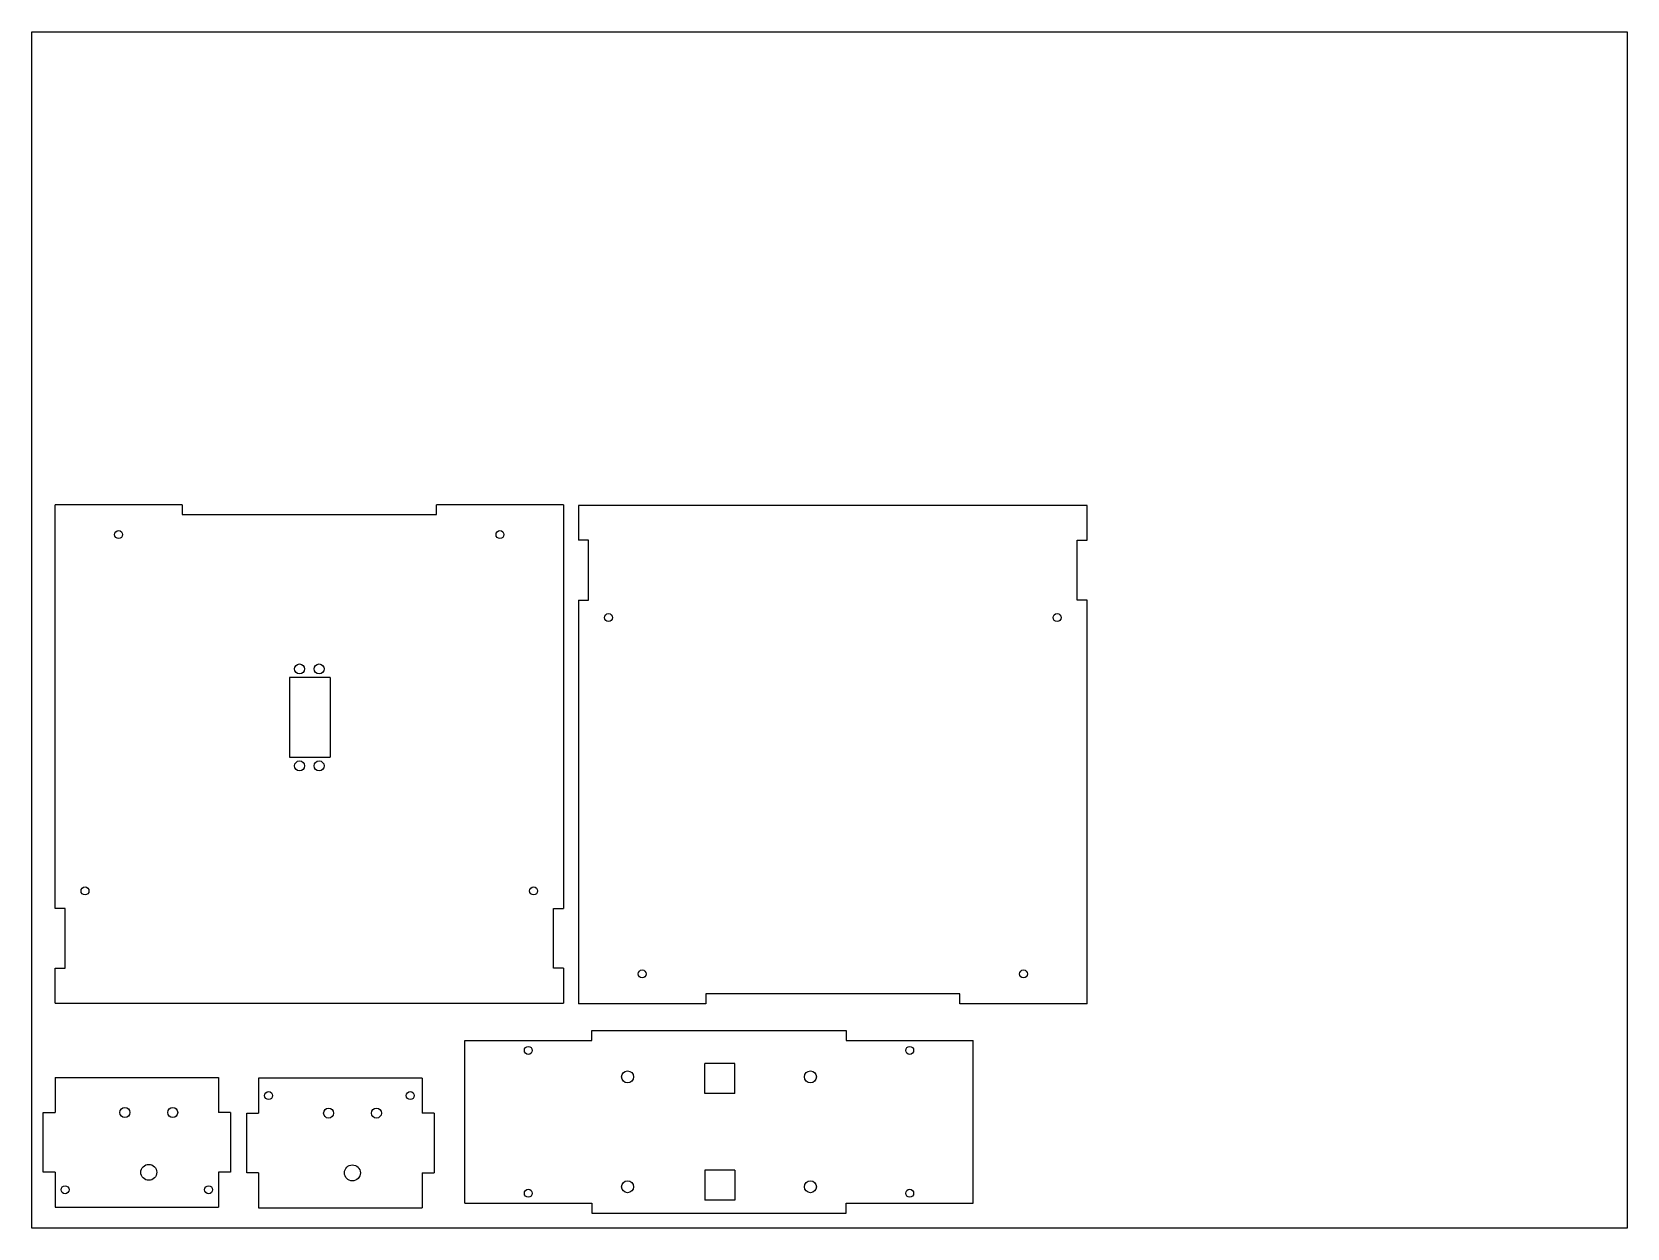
# Model space of a CAD drawing. Header units: millimetres. Extents: x 68 to 868, y 105 to 705.
import ezdxf

# ---------------------------------------------------------------- set-up
doc = ezdxf.new("R2010")
doc.units = ezdxf.units.MM

msp = doc.modelspace()

# ---------------------------------------------------------------- linework, layer by layer
at = {"color": 7, "linetype": 'Continuous', "lineweight": 25}
for p, q in [((79.86, 264.89), (79.86, 467.39)), ((143.61, 467.39), (79.86, 467.39)), ((143.61, 467.39), (143.61, 462.39)), ((271.11, 462.39), (271.11, 467.39)), ((334.86, 467.39), (271.11, 467.39)), ((334.86, 467.39), (334.86, 264.89)), ((342.4, 467.02), (342.4, 449.52)), ((597.4, 467.02), (342.4, 467.02)), ((597.4, 449.52), (597.4, 467.02)), ((143.61, 462.39), (271.11, 462.39)), ((347.4, 449.52), (342.4, 449.52)), ((347.4, 419.52), (347.4, 449.52)), ((592.4, 449.52), (597.4, 449.52)), ((592.4, 419.52), (592.4, 449.52)), ((342.4, 419.52), (342.4, 217.02)), ((342.4, 419.52), (347.4, 419.52)), ((597.4, 419.52), (592.4, 419.52)), ((597.4, 217.02), (597.4, 419.52)), ((217.86, 380.69), (197.36, 380.69)), ((197.36, 380.69), (197.36, 340.69)), ((217.86, 380.69), (217.86, 340.69)), ((197.36, 340.69), (217.86, 340.69)), ((84.86, 264.89), (79.86, 264.89)), ((84.86, 234.89), (84.86, 264.89)), ((329.86, 264.89), (334.86, 264.89)), ((329.86, 234.89), (329.86, 264.89)), ((79.86, 217.39), (79.86, 234.89)), ((79.86, 234.89), (84.86, 234.89)), ((334.86, 234.89), (329.86, 234.89)), ((334.86, 234.89), (334.86, 217.39)), ((79.86, 217.39), (334.86, 217.39)), ((406.15, 217.02), (342.4, 217.02)), ((533.65, 222.02), (406.15, 222.02)), ((406.15, 222.02), (406.15, 217.02)), ((533.65, 217.02), (533.65, 222.02)), ((597.4, 217.02), (533.65, 217.02)), ((349.07, 203.66), (476.57, 203.66)), ((349.07, 198.66), (349.07, 203.66)), ((476.57, 203.66), (476.57, 198.66)), ((285.32, 117.02), (285.32, 198.66)), ((285.32, 198.66), (349.07, 198.66)), ((476.57, 198.66), (540.32, 198.66)), ((540.32, 117.02), (540.32, 198.66)), ((420.69, 187.1), (405.69, 187.1)), ((405.69, 172.1), (405.69, 187.1)), ((420.69, 172.1), (420.69, 187.1)), ((79.86, 180.01), (79.86, 162.51)), ((263.95, 179.73), (181.95, 179.73)), ((181.95, 179.73), (181.95, 162.23)), ((263.95, 179.73), (263.95, 162.23)), ((420.69, 172.1), (405.69, 172.1)), ((73.86, 132.51), (73.86, 162.51)), ((73.86, 162.51), (79.86, 162.51)), ((167.86, 162.51), (161.86, 162.51)), ((175.95, 132.23), (175.95, 162.23)), ((175.95, 162.23), (181.95, 162.23)), ((269.95, 162.23), (263.95, 162.23)), ((269.95, 162.23), (269.95, 132.23)), ((79.86, 132.51), (73.86, 132.51)), ((79.86, 132.51), (79.86, 115.01)), ((167.86, 132.51), (161.86, 132.51)), ((161.86, 132.51), (161.86, 115.01)), ((181.95, 132.23), (175.95, 132.23)), ((181.95, 132.23), (181.95, 114.73)), ((263.95, 132.23), (269.95, 132.23)), ((263.95, 132.23), (263.95, 114.73)), ((405.69, 133.58), (405.69, 118.58)), ((420.69, 133.58), (405.69, 133.58)), ((420.69, 133.58), (420.69, 118.58)), ((79.86, 115.01), (161.86, 115.01)), ((181.95, 114.73), (263.95, 114.73)), ((285.32, 117.02), (349.07, 117.02)), ((349.07, 117.02), (349.07, 112.02)), ((349.07, 112.02), (476.57, 112.02)), ((420.69, 118.58), (405.69, 118.58)), ((476.57, 117.02), (540.32, 117.02)), ((476.57, 112.02), (476.57, 117.02))]:
    msp.add_line(p, q, dxfattribs=at)
for p, q in [((79.86, 180.01), (161.86, 180.01)), ((161.86, 180.01), (161.86, 162.51)), ((167.86, 162.51), (167.86, 132.51))]:
    msp.add_line(p, q)
msp.add_lwpolyline([(68.23, 704.54), (868.23, 704.54), (868.23, 104.54), (68.23, 104.54)], close=True)
for centre, radius in [((111.73, 452.39), 2), ((302.98, 452.39), 2), ((357.4, 410.77), 2), ((582.4, 410.77), 2), ((202.46, 384.99), 2.5), ((212.26, 384.99), 2.5), ((202.46, 336.39), 2.5), ((212.26, 336.39), 2.5), ((94.86, 273.64), 2), ((319.86, 273.64), 2), ((374.28, 232.02), 2), ((565.53, 232.02), 2), ((317.19, 193.66), 2), ((508.44, 193.66), 2), ((366.99, 180.38), 3), ((458.65, 180.38), 3), ((186.95, 170.98), 2), ((258, 170.98), 2), ((114.86, 162.51), 2.5), ((138.86, 162.51), 2.5), ((217.03, 162.23), 2.5), ((241.03, 162.23), 2.5), ((126.86, 132.51), 4), ((228.95, 132.23), 4), ((366.99, 125.3), 3), ((458.65, 125.3), 3), ((84.86, 123.76), 2), ((156.86, 123.76), 2), ((317.19, 122.02), 2), ((508.44, 122.02), 2)]:
    msp.add_circle(centre, radius, dxfattribs=at)

doc.saveas('drawing.dxf')
